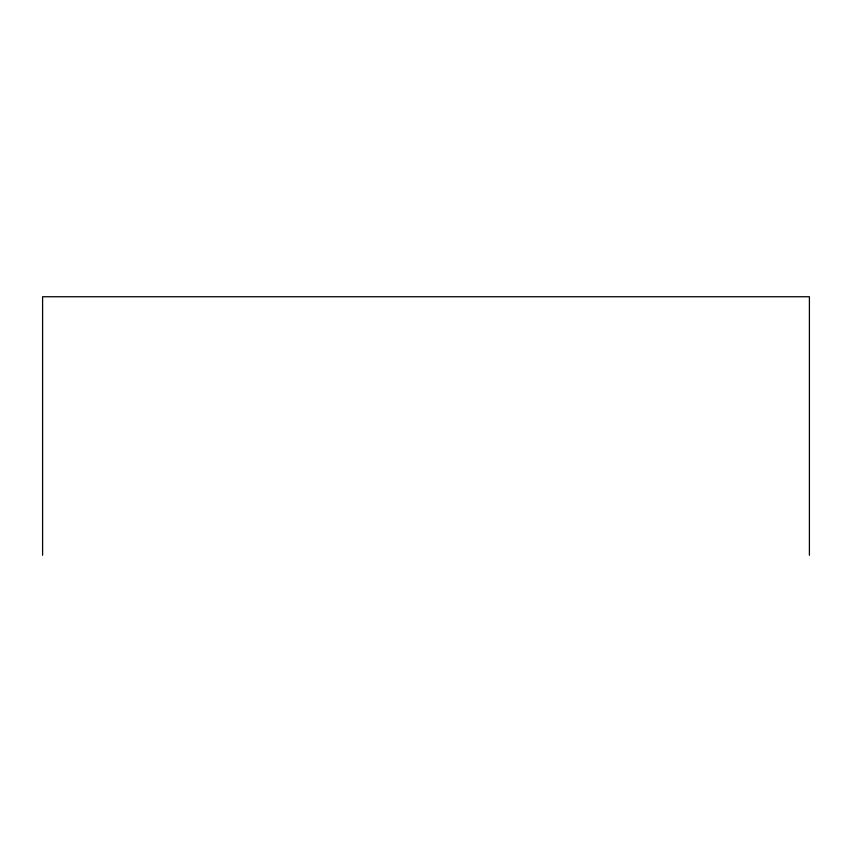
<?xml version="1.0" encoding="UTF-8"?>
<svg xmlns="http://www.w3.org/2000/svg" width="852" height="852" viewBox="0 0 852 852"><rect width="100%" height="100%" fill="white"/><g stroke="black" fill="none" stroke-linecap="round" stroke-linejoin="round"><path stroke-width="1.28" d="M809.4 555.259L809.4 296.741L42.6 296.741L42.6 555.259"/></g></svg>
